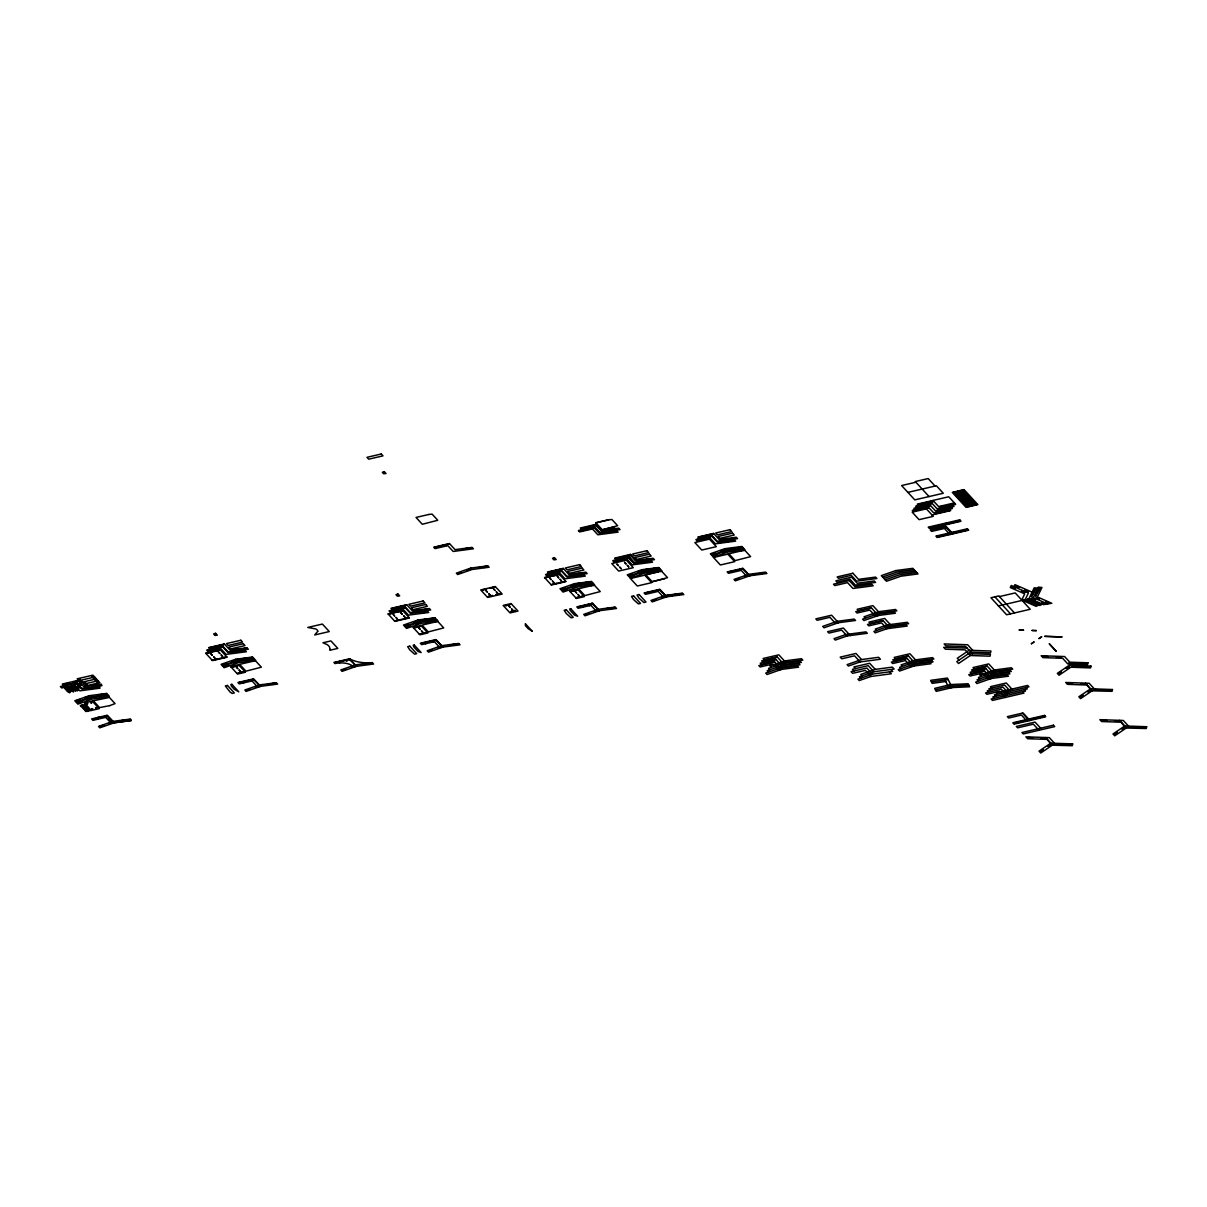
<?xml version="1.0" encoding="UTF-8"?>
<svg xmlns="http://www.w3.org/2000/svg" width="1207" height="1207" viewBox="0 0 1207 1207"><rect width="100%" height="100%" fill="white"/><g stroke="black" fill="none" stroke-linecap="round" stroke-linejoin="round"><path stroke-width="1.5" d="M1013.971 586.693L1014.966 584.641L1032.106 592.154M968.587 653.636L990.464 654.375L990.042 656.186L970.307 655.507L958.539 663.503L956.819 661.617L970.79 652.127L990.54 652.806L990.947 651.011L969.07 650.256L957.302 658.253L959.022 660.123M1038.714 604.994L1036.164 606.352L1021.726 600.03L1024.713 593.874L1010.274 587.553L1011.27 585.501L1028.409 593.014L1025.422 599.155L1039.861 605.492L1042.426 604.119M76.433 701.101L79.979 699.864M85.199 698.023L88.76 696.786M78.199 703.032L81.759 701.795M86.979 699.969L90.54 698.717M100.136 726.765L103.696 725.513M108.917 723.687L112.462 722.45M260.576 686.345L246.107 691.415L244.825 690.012L259.279 684.942L276.328 682.694L277.625 684.097L257.378 686.768L252.022 680.929L239.212 683.901L237.93 682.498L253.681 678.847L260.576 686.345L252.972 679.013M349.653 658.781L356.548 666.279L342.079 671.348L340.796 669.945L355.25 664.876L372.299 662.628L373.597 664.031L353.349 666.702A13.971 6.774 -1.5 0 0 334.942 663.578L333.901 662.447L349.653 658.781A24.321 11.798 -1.5 0 0 372.299 662.628M442.939 647.073L428.485 652.142L427.187 650.739L441.656 645.67L458.705 643.422L459.988 644.825L439.74 647.495L434.384 641.671L421.59 644.644L420.292 643.24L436.044 639.574L442.939 647.073L435.335 639.74M599.457 610.727L584.988 615.796L583.705 614.393L598.159 609.324L615.208 607.076L616.505 608.479L596.258 611.149L590.902 605.326L578.093 608.298L576.81 606.895L592.562 603.228L599.457 610.727L591.852 603.394M666.747 596.801L652.278 601.871L650.98 600.452L665.449 595.398L682.498 593.135L683.796 594.553L663.548 597.224L658.192 591.385L645.383 594.357L644.085 592.954L659.852 589.288L666.747 596.801L659.143 589.454M749.819 575.769L735.35 580.839L734.052 579.435L748.521 574.366L765.57 572.118L766.867 573.521L746.62 576.192L741.264 570.368L728.455 573.34L727.172 571.937L742.924 568.271L749.819 575.769L742.214 568.437M882.619 577.037L897.073 571.967L914.121 569.719M883.901 578.44L898.37 573.37L915.419 571.122M885.199 579.843L899.668 574.788L916.717 572.525M878.379 615.495L863.91 620.549L862.613 619.146L879.782 613.141L872.902 605.627L857.136 609.294L858.433 610.697L871.228 607.725L877.082 614.076L894.131 611.828L895.428 613.231L875.181 615.917L869.825 610.078L857.015 613.05L855.733 611.647L871.484 607.981M847.058 635.953L835.304 640.072L834.007 638.669L845.76 634.55L866.007 631.88L867.305 633.283L847.058 635.953L841.701 630.114L828.892 633.087L827.61 631.683L843.361 628.032L850.256 635.531M885.651 627.308L905.899 624.638L907.181 626.041L886.934 628.726L875.196 632.83L873.898 631.427L888.367 626.358L908.599 623.687L907.317 622.284L887.07 624.954L875.316 629.073L876.614 630.476M861.572 659.55L847.103 664.619L848.4 666.038L860.153 661.919L880.386 659.233L878.621 657.302L861.572 659.55L855.974 653.455L840.208 657.121L841.747 658.796L854.556 655.808L860.153 661.919M860.682 678.213L859.384 676.795L873.853 671.741L894.085 669.07L892.32 667.124L875.271 669.387L860.802 674.441L862.1 675.86M890.902 669.478L892.682 671.424L872.435 674.094L857.966 679.164L859.263 680.567L871.016 676.448L891.264 673.778L889.484 671.846M935.47 689.876L951.433 686.074L947.374 678.047L930.657 680.341L932.181 683.358L945.76 681.487M952.187 687.568L936.225 691.385L934.716 688.367L950.663 684.565L968.135 683.765L969.659 686.783L948.913 687.718L945.006 679.979M595.911 522.872L608.72 519.9M595.67 524.864L581.638 528.53M580.929 528.696L596.68 525.03M581.08 528.862L596.846 525.196M593.738 527.368L579.722 531.035M579.013 531.201L594.764 527.55M579.164 531.367L594.915 527.715M602.187 529.707L614.997 526.735M915.902 482.227L901.614 485.546L914.785 499.879L943.286 493.256L936.391 485.757L907.89 492.381M78.893 680.688L94.659 677.021M64.152 684.641L68.09 683.72M73.763 682.408L77.701 681.487M96.379 678.907L80.628 682.558L77.173 678.817L92.924 675.151L99.819 682.649L85.486 685.983L82.031 682.227M205.929 653.455L220.519 650.06M630.114 554.918L616.083 558.585M62.221 687.145L66.174 686.24M71.847 684.912L75.785 684.007M615.374 558.75L631.14 555.099M615.54 558.916L631.291 555.265M628.183 557.438L614.167 561.104M83.766 684.113L98.099 680.778M613.458 561.27L629.209 557.604M613.609 561.436L629.36 557.77M388.292 614.182L402.882 610.802M544.81 577.836L559.399 574.457M212.191 660.289L226.78 656.895M394.568 621.017L409.158 617.622M551.071 584.671L565.661 581.276M955.808 494.251L954.797 492.215L953.379 492.547L959.625 499.351L961.044 499.019L958.614 497.299M958.765 493.572L957.755 491.536L956.336 491.853L962.582 498.657L964.001 498.325L961.557 496.62M961.723 492.878L960.697 490.842L959.278 491.174L965.525 497.978L966.943 497.646L964.514 495.926M964.665 492.2L963.654 490.163L962.235 490.48L968.482 497.284L969.9 496.952L967.471 495.247M933.041 500.483L917.29 504.134L918.572 505.552M918.693 504.662L932.981 501.343M917.033 506.759L931.321 503.44M231.246 667.245L239.197 665.404M915.374 508.856L929.646 505.537M913.714 510.938L927.987 507.634M86.964 703.711L87.915 703.696L87.13 703.892M90.917 702.806L91.853 702.791L91.068 702.972M413.609 627.987L421.56 626.131M570.111 591.641L578.078 589.785M954.39 502.912L938.639 506.578L932.981 500.422L948.747 496.771L955.688 504.33L936.979 508.675L931.382 502.58L915.615 506.231L916.913 507.634M645.82 574.804L658.615 571.831M940.057 507.106L954.269 503.802M962.703 501.765L961.692 499.713L960.274 500.045L966.49 506.819L967.908 506.487L965.479 504.782M965.66 501.071L964.634 499.034L963.216 499.366L969.447 506.14L970.866 505.808L968.421 504.088M968.602 500.392L967.592 498.355L966.173 498.672L972.404 505.446L973.823 505.114L971.379 503.41M971.56 499.698L970.549 497.661L969.13 497.993L975.347 504.767L976.765 504.435L974.336 502.731M938.397 509.188L952.61 505.899M236.889 673.4L244.855 671.56M936.723 511.285L950.95 507.981M91.838 709.007L92.622 708.826M95.775 708.087L96.56 707.905M935.063 513.382L949.29 510.078M419.267 634.128L427.218 632.287M575.769 597.782L583.72 595.941M931.985 514.951L950.709 510.606L949.411 509.203M652.097 581.638L664.891 578.666M253.289 679.345L238.941 682.679L253.591 679.677M349.261 659.278L334.912 662.613L349.562 659.625M93.482 719.508L97.42 718.603M103.093 717.275L107.031 716.37M435.652 640.072L421.318 643.406L435.968 640.419M742.516 568.769L728.183 572.103L742.833 569.116M592.471 604.073L577.821 607.061L592.456 603.349M659.444 589.801L645.111 593.12L659.761 590.132M929.631 527.67L943.904 524.366M945.383 524.019L959.61 520.715M945.669 526.886L931.397 530.19L935.636 529.617M931.698 530.537L945.986 527.218M946.288 527.55L942.048 528.138M356.548 666.279L348.944 658.947M951.267 532.981L947.646 534.233M937.311 536.632L951.584 533.313M953.062 532.966L967.275 529.677M951.901 533.645L937.613 536.964L936.994 536.285L941.249 535.712M883.237 620.79L867.486 624.457L868.784 625.86L881.578 622.887L886.934 628.726M999.441 596.575L1015.208 592.924L1030.22 609.279L1006.593 614.77L990.947 597.737L998.823 595.911L1014.468 612.945M777.429 657.196L761.677 660.863L762.975 662.266L775.769 659.294L782.905 667.064L765.736 673.084L767.033 674.487L781.487 669.417L774.351 661.647L761.557 664.619L760.259 663.216L776.01 659.55M998.461 605.914L1022.088 600.422M774.592 661.919L758.841 665.57L760.138 666.973L772.933 664.001L778.289 669.84L798.536 667.169L797.254 665.766L780.205 668.014M908.539 656.11L892.773 659.776L894.312 661.451M894.07 661.18L906.879 658.207L914.016 665.977L899.547 671.047L898.249 669.629L915.419 663.624L908.283 655.854L895.488 658.826L894.191 657.423L909.942 653.756L916.837 661.27L899.668 667.275L900.965 668.693M907.121 658.479L891.369 662.13L892.652 663.533L905.461 660.561L910.817 666.4L931.065 663.729L929.767 662.311M987.341 666.249L971.575 669.915L972.872 671.318L985.666 668.346L992.818 676.116L975.648 682.121L976.931 683.539L991.4 678.47L984.263 670.7L971.454 673.672L970.172 672.269L985.923 668.603M984.505 670.956L968.753 674.622L970.051 676.026L982.845 673.053L988.201 678.892L1008.448 676.222L1007.151 674.804L990.102 677.067M1013.427 723.265L1044.93 715.947M1013.729 723.597L1045.247 716.279M931.427 681.849L948.129 679.541M92.486 686.119L100.875 685.018M90.57 688.639L98.944 687.522M98.114 695.338L106.488 694.236M107.589 694.855L90.57 697.103L76.086 702.172L74.789 700.769L89.258 695.7L106.88 693.376L107.589 694.855M99.894 697.269L108.268 696.167M876.599 613.563L896.831 610.878L895.549 609.475L878.5 611.723L864.031 616.792L865.328 618.195M121.832 721.001L130.205 719.9M131.307 720.519L111.059 723.189L105.703 717.365L92.894 720.338L91.611 718.919L107.363 715.268L114.258 722.767L131.307 720.519L130.597 719.04L112.96 721.364L98.506 726.433L99.789 727.836L114.288 722.767L106.654 715.434M782.543 662.764L802.791 660.093L801.508 658.69L784.459 660.938L769.991 666.008L771.288 667.411M783.041 663.292L800.09 661.044L801.373 662.447L781.125 665.117M781.608 665.645L798.657 663.397L799.954 664.801L779.707 667.486M913.639 661.692L933.886 659.007L932.604 657.604L915.555 659.852L901.086 664.921L902.383 666.339M914.137 662.221L931.185 659.957L932.966 661.889L912.718 664.574M912.236 664.046L932.468 661.376M992.441 671.831L1012.688 669.146L1011.391 667.743L994.342 669.991L979.888 675.06L981.17 676.463M992.939 672.344L1009.987 670.096L1011.27 671.499L991.038 674.185M991.52 674.698L1008.569 672.45L1009.867 673.853L989.619 676.539M948.144 686.225L968.904 685.274M967.124 648.129L943.678 647.329L945.413 649.2L965.147 649.879L970.307 655.507M1087.175 685.018L1067.441 684.354L1065.706 682.468L1089.152 683.268L1094.311 688.895M1121.333 722.224L1101.599 721.545L1099.879 719.674L1123.31 720.473L1128.485 726.101M1047.359 739.393L1027.625 738.729L1025.905 736.843L1049.336 737.643L1054.511 743.271M1037.839 588.156L1034.218 587.809L1029.133 598.295L1043.557 604.632L1051.795 603.259L1037.371 596.937L1041.958 587.477L1038.337 587.13L1033.252 597.616L1047.676 603.938M445.187 544.945L446.575 545.504L445.911 544.779M437.869 546.65L439.257 547.209L438.579 546.484M962.945 490.329L969.191 497.118M969.84 497.827L976.056 504.601M961.134 490.298L974.924 505.311M959.987 491.008L966.234 497.812M966.882 498.506L973.114 505.28M958.177 490.993L971.967 505.989M957.045 491.687L963.292 498.491M963.925 499.2L970.156 505.974M955.22 491.671L969.01 506.684M954.088 492.381L960.334 499.185M960.983 499.879L967.199 506.653M952.73 505.009L954.028 506.412L935.319 510.757L929.722 504.662L913.955 508.328L915.253 509.731M935.093 486.059L928.198 478.56L915.283 481.548L929.058 496.56M950.331 504.722L954.586 504.134L940.359 507.438L939.74 506.759L943.995 506.186M951.071 507.106L952.368 508.509L933.66 512.854L928.047 506.759L912.296 510.425L913.593 511.828M948.672 506.804L952.927 506.231L938.699 509.535L938.08 508.856L942.335 508.283M947.012 508.901L951.267 508.328L937.039 511.632L936.421 510.953L940.675 510.38M955.672 521.635L959.912 521.047L945.7 524.351L945.081 523.672L949.321 523.099M945.353 510.999L949.592 510.41L935.38 513.714L934.761 513.05L939.001 512.462M963.337 530.582L967.592 530.009L953.364 533.313L952.745 532.634L957 532.061M929.043 502.263L933.283 501.69L932.664 501.011L918.391 504.33L922.631 503.741M927.368 504.36L931.623 503.772L931.004 503.108L916.732 506.412L920.971 505.839M952.942 533.856L946.047 526.343L930.295 530.009L931.578 531.412L944.387 528.44L949.984 534.535M945.337 526.508L952.232 534.022M925.709 506.442L929.963 505.869L929.345 505.19L915.057 508.509L919.312 507.936M939.966 525.271L944.221 524.698L929.948 528.017L929.315 527.338L933.569 526.765M924.049 508.539L928.304 507.966L927.685 507.287L913.397 510.606L917.652 510.033M994.885 596.816L1010.531 613.85M1025.995 687.507L1027.293 688.925L992.818 696.922L994.115 698.325M1024.336 689.604L1025.618 691.008L991.158 699.019L992.456 700.422L1023.958 693.105L1022.676 691.702M1011.904 689.076L1006.306 682.981L990.54 686.647L991.837 688.05M972.782 650.377L967.607 644.749L944.176 643.95L945.896 645.836L965.63 646.499L972.284 653.756M1010.244 691.173L1004.631 685.078L988.88 688.729L990.178 690.148M1008.569 693.271L1002.972 687.175L987.22 690.826L988.518 692.23M1040.645 728.183L1035.048 722.088L1016.324 726.433L1017.622 727.836L1033.373 724.17L1038.986 730.265M1006.91 695.353L1001.312 689.257L985.561 692.924L986.843 694.327L999.652 691.355L1005.25 697.45M1029.978 720.473L1023.083 712.975L1007.332 716.626L1008.63 718.029L1021.424 715.057L1027.021 721.152M1022.374 713.126L1029.269 720.639M997.435 694.146L996.137 692.743L1027.655 685.425L1028.952 686.828L994.477 694.825L995.775 696.243M979.767 678.817L978.47 677.414L995.639 671.409L988.744 663.895L972.993 667.562L974.29 668.965L987.085 665.992L994.221 673.762L977.051 679.767L978.349 681.17M891.551 625.935L884.671 618.437L868.904 622.088L870.202 623.506L882.996 620.534L890.132 628.304M875.271 669.387L869.659 663.277L853.907 666.943L855.446 668.618M873.853 671.741L868.255 665.645L852.489 669.297L854.028 670.971M872.435 674.094L866.837 667.999L851.086 671.65L852.61 673.325L865.419 670.353L871.016 676.448M769.87 669.764L768.572 668.361L785.742 662.341L778.847 654.843L763.096 658.494L764.393 659.912L777.187 656.94L784.324 664.695L767.154 670.715L768.437 672.118M630.16 554.496L635.757 560.606L629.813 554.586M628.228 557.015L633.841 563.111L627.881 557.091M595.715 524.442L601.312 530.537L595.353 524.517M593.784 526.946L599.381 533.041L593.437 527.037M559.686 569.583L560.667 570.655M558.977 569.749L559.957 570.82M576.071 590.253L572.133 591.174M581.714 596.409L577.776 597.329M589.016 604.466L589.997 605.537M588.307 604.632L589.288 605.703M557.755 572.103L558.373 572.782L557.046 572.269M557.86 574.804L553.922 575.724M564.122 581.638L560.184 582.559M552.353 571.288L553.334 572.359M551.644 571.454L552.625 572.525M581.683 606.17L582.664 607.242M580.974 606.336L581.955 607.393M550.422 573.808L551.056 574.472L549.713 573.959M550.286 576.569L546.333 577.489M556.548 583.403L552.61 584.309M403.168 605.929L404.149 607M402.459 606.095L403.44 607.166M419.553 626.599L415.615 627.519M425.211 632.755L421.273 633.66M432.498 640.811L433.479 641.883M431.789 640.977L432.77 642.049M401.237 608.449L401.856 609.128L400.528 608.615M401.343 611.149L397.405 612.07M407.619 617.984L403.681 618.904M395.836 607.634L396.831 608.705M395.127 607.8L396.122 608.871M425.181 642.516L426.162 643.587M424.472 642.682L425.452 643.738M393.92 610.154L394.538 610.817L393.21 610.304M393.769 612.915L389.831 613.835M400.045 619.749L396.107 620.654M346.107 660.018L347.088 661.089L345.398 660.184M338.775 661.723L339.755 662.794L338.066 661.889M220.806 645.202L221.786 646.273M220.096 645.368L221.077 646.439M237.191 665.872L233.253 666.777M242.833 672.027L238.895 672.933M250.136 680.084L251.116 681.14M249.427 680.235L250.407 681.306M218.874 647.706L219.493 648.385L218.165 647.872M218.98 650.422L215.042 651.342M225.241 657.257L221.303 658.162M213.473 646.907L214.454 647.978M212.764 647.073L213.745 648.144M242.803 681.774L243.784 682.845M242.094 681.94L243.075 683.011M211.557 649.411L212.176 650.09L210.848 649.577M211.406 652.187L207.468 653.093M217.667 659.007L213.73 659.927M75.453 687.009L74.291 687.281L75.83 688.02L75.256 687.266M101.448 716.641L97.511 717.546M73.235 690.902L72.073 691.173L73.612 691.913L73.039 691.158M678.5 594.085L679.028 595.172M677.746 594.191L678.274 595.277M671.454 595.021L671.967 596.107M670.7 595.126L671.213 596.213M611.225 608.026L611.572 608.75L610.47 608.132M589.288 584.294L589.635 585.033L588.533 584.399M579.963 575.664L580.311 576.388L579.209 575.754M483.841 566.777L484.203 567.516L483.087 566.883M468.105 548.34L468.467 549.064L467.35 548.446M454.707 644.372L455.054 645.096L453.953 644.463M432.77 620.639L433.132 621.379L432.015 620.745M423.446 612.009L423.808 612.734L422.691 612.1M368.301 663.578L368.663 664.303L367.562 663.684M272.344 683.645L272.691 684.369L271.59 683.735M250.407 659.912L250.754 660.651L249.653 660.018M241.083 651.267L241.43 652.006L240.329 651.373M329.918 649.094L329.858 650.271L337.809 648.415L330.929 640.917L322.963 642.758L327.006 644.553A12.508 6.065 -1.5 0 1 328.244 645.458A13.971 6.774 -1.5 0 1 329.602 647.314L329.918 649.094M317.743 631.306L314.695 634.957L329.285 631.563L322.39 624.064L307.8 627.444L315.706 628.953A6.729 3.259 -1.5 0 1 316.913 629.692L317.471 630.326A6.11 2.957 -1.5 0 1 317.743 631.035L317.743 631.306M1019.236 630.024L1023.521 630.175L1019.236 630.024M1032.06 630.461L1036.33 630.612L1032.06 630.461M1044.779 636.345L1061.873 636.934L1044.779 636.345M1043.602 656.548L1047.872 656.699L1043.602 656.548M1028.334 737.643L1032.619 737.794L1028.334 737.643M1056.427 656.985L1060.697 657.136L1056.427 656.985M1041.158 738.081L1045.428 738.231L1041.158 738.081M1069.146 662.869L1086.24 663.458L1069.146 662.869M1053.877 743.98L1070.971 744.553L1053.877 743.98M1068.15 683.268L1072.419 683.418L1068.15 683.268M1072.178 666.189L1089.272 666.762L1072.178 666.189M1080.974 683.705L1085.244 683.856L1080.974 683.705M1087.945 662.794L1087.537 664.604L1067.788 663.925L1062.628 658.298L1042.893 657.619L1041.173 655.748L1064.604 656.548L1069.764 662.175L1087.945 662.794M1072.676 743.889L1072.269 745.7L1051.825 745.187L1045.639 737.522L1052.534 745.021L1040.751 753.017L1039.031 751.146L1050.799 743.15L1072.676 743.889M1090.977 666.098L1090.57 667.909L1070.835 667.23L1059.052 675.226L1057.332 673.355L1069.115 665.359L1090.977 666.098M1093.693 689.604L1110.772 690.178L1093.693 689.604M1102.308 720.473L1106.578 720.609L1102.308 720.473M1112.492 689.514L1112.069 691.324L1091.626 690.811L1085.44 683.147L1092.335 690.645L1080.567 698.642L1078.832 696.771L1090.615 688.775L1112.492 689.514M1115.132 720.911L1119.402 721.047L1115.132 720.911M1127.851 726.795L1144.945 727.383L1127.851 726.795M1146.65 726.72L1146.243 728.515L1125.799 728.017L1119.613 720.338L1126.508 727.851L1114.725 735.832L1113.005 733.962L1124.773 725.965L1146.65 726.72M1035.289 588.684L1031.321 596.877L1036.044 588.76L1035.289 588.684M1039.408 588.005L1035.44 596.198L1040.162 588.081L1039.408 588.005M1033.946 642.003L1031.397 643.723L1033.946 642.003M1041.596 636.813L1039.046 638.533L1041.596 636.813M1061.345 671.831L1058.795 673.566L1061.345 671.831M1068.995 666.641L1066.445 668.376L1068.995 666.641M1082.86 695.247L1080.31 696.982L1082.86 695.247M1090.509 690.057L1087.96 691.792L1090.509 690.057M1043.044 749.622L1040.494 751.358L1043.044 749.622M1050.694 744.432L1048.144 746.167L1050.694 744.432M1117.018 732.438L1114.468 734.173L1117.018 732.438M1124.668 727.248L1122.118 728.983L1124.668 727.248M1012.16 586.874L1015.283 588.247L1012.16 586.874M1015.856 586.014L1018.98 587.387L1015.856 586.014M1021.529 590.992L1024.652 592.35L1021.529 590.992M1025.226 590.117L1028.364 591.49L1025.226 590.117M1024.079 599.547L1036.572 605.039L1024.079 599.547M1027.776 598.687L1040.283 604.164L1027.776 598.687M1032.272 598.174L1035.395 599.547L1032.272 598.174M1036.391 597.495L1039.514 598.868L1036.391 597.495M1041.641 602.278L1044.764 603.651L1041.641 602.278M1045.76 601.599L1048.883 602.972L1045.76 601.599M79.541 699.562L75.996 700.799L80.416 700.166L79.541 699.562M88.322 696.484L84.777 697.721L89.197 697.088L88.322 696.484M91.038 697.631L76.569 702.7L77.867 704.119L92.351 699.034L109.369 696.786L108.66 695.307L91.038 697.631M81.322 701.493L77.776 702.73L82.197 702.097L81.322 701.493M90.103 698.415L86.542 699.668L90.978 699.019L90.103 698.415M470.79 568.075L456.321 573.144L457.619 574.547L472.088 569.493L489.137 567.23L487.839 565.827L470.79 568.075M461.165 572.359L457.604 573.612L461.165 572.359M470.655 569.04L467.094 570.277L470.655 569.04M235.576 659.278L221.107 664.348L222.405 665.751L236.859 660.682L253.908 658.434L252.625 657.03L235.576 659.278M225.95 663.563L222.39 664.801L225.95 663.563M235.425 660.244L231.88 661.481L235.425 660.244M237.357 661.21L222.888 666.279L224.185 667.682L238.639 662.628L255.688 660.365L254.405 658.962L237.357 661.21M227.716 665.495L224.17 666.747L227.716 665.495M237.206 662.175L233.66 663.412L237.206 662.175M103.259 725.211L99.698 726.463L104.134 725.814L103.259 725.211M112.04 722.148L108.479 723.385L112.9 722.752L112.04 722.148M417.939 620.006L403.47 625.075L404.767 626.478L419.236 621.424L436.285 619.161L434.988 617.758L417.939 620.006M408.313 624.291L404.752 625.543L408.313 624.291M417.803 620.971L414.242 622.208L417.803 620.971M419.719 621.952L405.25 627.021L406.548 628.425L421.017 623.355L438.066 621.107L436.768 619.704L419.719 621.952M410.093 626.222L406.533 627.474L410.093 626.222M419.583 622.903L416.023 624.155L419.583 622.903M249.653 689.227L246.107 690.464L249.653 689.227M259.143 685.893L255.582 687.145L259.143 685.893M574.457 583.66L559.988 588.729L561.285 590.132L575.739 585.078L592.788 582.815L591.505 581.412L574.457 583.66M564.831 587.945L561.27 589.197L564.831 587.945M574.306 584.626L570.76 585.863L574.306 584.626M576.237 585.606L561.768 590.676L563.066 592.079L577.519 587.009L594.568 584.761L593.271 583.358L576.237 585.606M566.596 589.876L563.05 591.128L566.596 589.876M576.086 586.557L572.54 587.809L576.086 586.557M345.624 669.161L342.064 670.398L345.624 669.161M355.114 665.842L351.554 667.079L355.114 665.842M641.732 569.734L627.278 574.804L628.56 576.207L643.029 571.137L660.078 568.889L658.781 567.486L641.732 569.734M632.106 574.019L628.56 575.256L632.106 574.019M641.596 570.685L638.05 571.937L641.596 570.685M643.512 571.665L629.058 576.735L630.341 578.138L644.81 573.069L661.858 570.82L660.561 569.417L643.512 571.665M633.886 575.95L630.341 577.187L633.886 575.95M643.376 572.631L639.816 573.868L643.376 572.631M432.031 649.954L428.47 651.192L432.031 649.954M441.506 646.635L437.96 647.872L441.506 646.635M724.819 548.702L710.35 553.772L711.647 555.175L726.101 550.12L743.15 547.857L741.867 546.454L724.819 548.702M715.178 552.987L711.632 554.239L715.178 552.987M724.668 549.668L721.122 550.905L724.668 549.668M726.584 550.648L712.13 555.703L713.412 557.121L727.881 552.052L744.93 549.804L743.633 548.385L726.584 550.648M716.958 554.918L713.412 556.171L716.958 554.918M726.448 551.599L722.902 552.851L726.448 551.599M588.533 613.609L584.988 614.846L588.533 613.609M598.023 610.289L594.463 611.527L598.023 610.289M655.823 599.668L652.263 600.92L655.823 599.668M665.313 596.349L661.753 597.601L665.313 596.349M738.895 578.651L735.335 579.888L738.895 578.651M748.385 575.332L744.825 576.569L748.385 575.332M895.79 570.564L881.321 575.633L886.496 581.261L900.95 576.192L917.999 573.944L912.839 568.316L895.79 570.564M837.19 621.318L822.721 626.388L824.019 627.791L838.488 622.721L831.593 615.223L815.841 618.874L817.124 620.292L829.933 617.32L835.289 623.144L855.537 620.473L854.239 619.07L837.19 621.318M109.746 705.627L99.608 707.604L93.331 700.784L109.399 697.45L115.057 703.606L109.746 705.627M381.306 453.983L366.973 457.317L368.693 459.188L383.026 455.854L381.306 453.983M384.294 471.62L382.332 472.299L383.72 473.808L386.014 473.491L384.294 471.62M384.233 472.541L383.449 472.722L384.233 472.541M428.832 514.469L416.038 517.441L422.299 524.276L437.749 520.277L432.106 514.122L428.832 514.469M449.457 543.542L433.705 547.209L434.988 548.612L447.797 545.639L453.153 551.463L473.4 548.793L472.103 547.39L455.054 549.638L449.457 543.542M449.049 544.04L434.716 547.375L449.049 544.04M608.569 519.734L595.76 522.706L602.338 529.873L617.637 525.709L611.979 519.553L608.569 519.734M596.062 524.351L580.311 528.017L581.608 529.42L594.402 526.448L599.758 532.287L620.006 529.617L618.723 528.198L601.674 530.461L596.062 524.351M594.146 526.871L578.379 530.522L579.677 531.94L592.486 528.968L597.842 534.792L618.09 532.121L616.792 530.718L599.743 532.966L594.146 526.871M215.57 633.283L213.609 633.962L214.982 635.455L217.29 635.154L215.57 633.283M215.51 634.203L214.71 634.384L215.51 634.203M397.933 594.01L395.971 594.689L397.359 596.198L399.653 595.881L397.933 594.01M554.451 557.664L552.489 558.343L553.862 559.852L556.171 559.535L554.451 557.664M397.872 594.93L397.088 595.111L397.872 594.93M554.39 558.585L553.591 558.766L554.39 558.585M224.351 643.965L208.6 647.631L209.882 649.034L222.691 646.062L228.048 651.901L248.295 649.215L246.997 647.812L229.949 650.06L224.351 643.965M240.812 640.253L226.463 643.572L228.198 645.458L242.532 642.124L240.812 640.253M223.944 644.478L209.611 647.797L223.944 644.478M79.858 679.088L78.651 679.375L79.858 679.088M92.833 676.086L91.702 676.342L92.833 676.086M222.42 646.484L206.669 650.135L207.966 651.539L220.76 648.566L226.116 654.405L246.364 651.735L245.066 650.332L228.017 652.58L222.42 646.484M68.18 682.679L62.281 684.052L63.564 685.455L76.373 682.483L81.729 688.322L101.976 685.636L101.252 684.158L83.63 686.481L78.033 680.386L68.18 682.679M222.028 646.982L207.695 650.317L222.028 646.982M67.788 683.388L63.85 684.294L68.407 684.067L67.788 683.388M77.399 681.155L73.461 682.061L78.017 681.834L77.399 681.155M406.714 604.707L390.962 608.358L392.26 609.761L405.054 606.789L410.41 612.628L430.658 609.957L429.36 608.539L412.326 610.802L406.714 604.707M423.174 600.98L408.841 604.315L410.561 606.186L424.894 602.851L423.174 600.98M563.231 568.361L547.48 572.012L548.763 573.416L561.572 570.443L566.928 576.282L587.175 573.612L585.878 572.193L568.829 574.457L563.231 568.361M579.692 564.635L565.344 567.969L567.079 569.84L581.412 566.505L579.692 564.635M713.593 533.403L697.827 537.055L699.125 538.458L711.934 535.486L717.29 541.324L737.537 538.654L736.24 537.236L719.191 539.499L713.593 533.403M730.054 529.677L715.706 533.011L717.426 534.882L731.774 531.548L730.054 529.677M406.321 605.205L391.988 608.539L406.321 605.205M562.824 568.859L548.491 572.193L562.824 568.859M713.186 533.901L698.853 537.236L713.186 533.901M81.593 680.974L80.371 681.261L81.593 680.974M94.553 677.957L93.422 678.228L94.553 677.957M243.286 643.723L228.953 647.058L230.673 648.928L245.006 645.594L243.286 643.723M66.264 685.184L60.35 686.557L61.648 687.96L74.442 684.988L79.798 690.826L100.045 688.156L99.336 686.677L81.699 689.001L76.101 682.906L66.264 685.184M220.202 649.728L205.612 653.108L212.507 660.621L227.097 657.227L220.202 649.728M630.522 554.42L614.755 558.072L616.053 559.49L628.847 556.518L634.218 562.341L654.45 559.671L653.168 558.268L636.119 560.516L630.522 554.42M646.967 550.694L632.634 554.028L634.354 555.914L648.702 552.58L646.967 550.694M65.857 685.893L61.919 686.813L66.476 686.572L65.857 685.893M75.468 683.66L71.53 684.58L76.086 684.339L75.468 683.66M404.798 607.212L389.031 610.863L390.329 612.281L403.138 609.309L408.494 615.132L428.726 612.462L427.444 611.059L410.395 613.307L404.798 607.212M561.3 570.866L545.549 574.532L546.846 575.935L559.641 572.963L564.997 578.787L585.244 576.116L583.947 574.713L566.898 576.961L561.3 570.866M711.662 535.908L695.911 539.559L697.193 540.977L710.003 538.005L715.359 543.829L735.606 541.158L734.309 539.755L717.26 542.003L711.662 535.908M404.39 607.709L390.057 611.044L404.39 607.709M495.292 586.557L480.703 589.951L487.598 597.45L502.187 594.055L495.292 586.557M560.908 571.364L546.56 574.698L560.908 571.364M711.27 536.406L696.922 539.74L711.27 536.406M79.194 683.539L80.914 685.41L79.194 683.539M486.481 589.016L482.544 589.921L486.481 589.016M494.07 587.251L490.117 588.171L494.07 587.251M85.516 682.332L84.309 682.619L85.516 682.332M96.273 679.843L95.157 680.099L96.273 679.843M210.848 653.726L212.236 655.22L210.848 653.726M218.437 651.961L219.81 653.455L218.437 651.961M72.345 686.044L71.183 686.3L72.013 687.205L72.345 686.044M74.2 685.606L73.039 685.878L73.868 686.783L74.2 685.606M628.591 556.925L612.839 560.591L614.122 561.994L626.931 559.022L632.287 564.861L652.534 562.19L651.237 560.772L634.188 563.035L628.591 556.925M67.23 687.447L64.559 688.292L65.947 689.785L68.95 689.318L67.23 687.447M70.519 686.677L67.864 687.522L69.237 689.016L72.239 688.548L70.519 686.677M425.664 604.451L411.315 607.785L413.05 609.656L427.384 606.336L425.664 604.451M485.938 590.555L487.311 592.049L485.938 590.555M493.512 588.79L494.9 590.283L493.512 588.79M582.166 568.105L567.833 571.439L569.553 573.31L583.886 569.991L582.166 568.105M732.528 533.147L718.195 536.481L719.915 538.352L734.248 535.033L732.528 533.147M66.385 688.548L65.585 688.729L66.385 688.548M69.674 687.779L68.89 687.96L69.674 687.779M402.565 610.455L387.99 613.85L394.87 621.349L409.46 617.969L402.565 610.455M559.082 574.11L544.493 577.504L551.388 585.003L565.977 581.623L559.082 574.11M709.444 539.152L694.855 542.547L701.75 550.045L716.339 546.665L709.444 539.152M77.278 686.044L78.998 687.915L77.278 686.044M87.236 684.218L86.029 684.49L87.236 684.218M97.993 681.714L96.877 681.97L97.993 681.714M73.657 687.462L72.495 687.734L73.325 688.639L73.657 687.462M649.457 554.179L635.123 557.498L636.843 559.384L651.177 556.05L649.457 554.179M69.176 689.604L66.521 690.449L67.894 691.958L70.911 691.49L69.176 689.604M72.48 688.805L69.81 689.65L71.183 691.143L74.2 690.676L72.48 688.805M393.226 614.454L394.598 615.947L393.226 614.454M400.799 612.688L402.172 614.197L400.799 612.688M549.728 578.108L551.116 579.601L549.728 578.108M557.302 576.342L558.69 577.851L557.302 576.342M626.373 560.184L611.783 563.563L618.678 571.077L633.268 567.682L626.373 560.184M74.894 688.775L73.733 689.046L74.562 689.951L74.894 688.775M76.705 688.352L75.543 688.624L76.373 689.514L76.705 688.352M71.62 689.906L70.836 690.087L71.62 689.906M213.609 656.729L214.982 658.222L213.609 656.729M221.183 654.963L222.571 656.457L221.183 654.963M68.331 690.721L67.547 690.902L68.331 690.721M488.699 593.557L490.072 595.051L488.699 593.557M496.273 591.792L497.646 593.286L496.273 591.792M617.018 564.167L618.391 565.676L617.018 564.167M624.592 562.417L625.98 563.91L624.592 562.417M76.116 690.117L74.955 690.389L75.785 691.294L76.116 690.117M77.836 689.725L76.675 689.997L77.504 690.887L77.836 689.725M69.946 691.702L68.784 691.973L69.599 692.878L69.946 691.702M395.987 617.456L397.359 618.95L395.987 617.456M403.56 615.691L404.933 617.199L403.56 615.691M552.489 581.11L553.862 582.604L552.489 581.11M560.063 579.345L561.451 580.854L560.063 579.345M492.456 595.504L488.503 596.424L492.456 595.504M500.03 593.738L496.092 594.659L500.03 593.738M619.779 567.169L621.152 568.678L619.779 567.169M627.353 565.419L628.726 566.913L627.353 565.419M964.091 489.62L952.278 492.35L966.053 507.362L977.866 504.617L964.091 489.62M238.579 664.725L230.612 666.566L237.507 674.079L245.474 672.224L238.579 664.725M252.459 661.376L239.65 664.363L245.926 671.183L261.376 667.184L255.718 661.029L252.459 661.376M236.331 667.064L237.704 668.572L236.331 667.064M511.104 603.575L503.138 605.431L510.033 612.93L517.999 611.089L511.104 603.575M92.26 701.146L84.384 702.972L91.279 710.485L99.155 708.645L92.26 701.146M741.702 550.814L728.892 553.787L735.169 560.606L750.618 556.623L744.96 550.467L741.702 550.814M420.941 625.452L412.99 627.308L419.885 634.807L427.836 632.966L420.941 625.452M434.822 622.118L422.028 625.09L428.289 631.91L443.738 627.927L438.096 621.771L434.822 622.118M509.716 604.722L505.778 605.642L509.716 604.722M577.459 589.107L569.493 590.962L576.388 598.461L584.354 596.62L577.459 589.107M591.339 585.772L578.53 588.744L584.807 595.579L600.256 591.581L594.598 585.425L591.339 585.772M727.821 554.149L713.473 557.483L720.368 564.982L734.701 561.662L727.821 554.149M82.257 704.918L80.311 705.597L81.684 707.091L83.992 706.789L82.257 704.918M508.856 605.929L510.229 607.423L508.856 605.929M926.388 508.856L912.175 512.16L919.07 519.659L933.283 516.355L926.388 508.856M85.003 704.466L83.057 705.144L84.43 706.638L86.738 706.336L85.003 704.466M658.464 571.665L645.67 574.638L652.248 581.804L667.531 577.64L661.889 571.484L658.464 571.665M82.197 705.839L81.412 706.02L82.197 705.839M84.943 705.386L84.158 705.567L84.943 705.386M418.693 627.806L420.081 629.3L418.693 627.806M575.211 591.46L576.584 592.954L575.211 591.46M644.734 575.181L630.401 578.5L637.296 586.014L651.629 582.679L644.734 575.181M239.092 670.066L240.465 671.575L239.092 670.066M84.475 707.166L82.514 707.845L83.886 709.354L86.195 709.037L84.475 707.166M87.055 706.593L85.094 707.272L86.466 708.781L88.775 708.464L87.055 706.593M84.415 708.087L83.615 708.268L84.415 708.087M86.995 707.513L86.21 707.694L86.995 707.513M511.617 608.932L512.99 610.425L511.617 608.932M421.454 630.808L422.827 632.302L421.454 630.808M577.972 594.463L579.345 595.956L577.972 594.463M86.466 709.324L84.52 710.003L85.893 711.496L88.202 711.195L86.466 709.324M89.062 708.72L87.1 709.399L88.488 710.908L90.781 710.591L89.062 708.72M86.421 710.244L85.622 710.425L86.421 710.244M89.001 709.641L88.217 709.822L89.001 709.641M92.456 708.66L91.672 708.841L92.456 708.66M96.409 707.74L95.609 707.921L96.409 707.74M515.057 610.546L511.119 611.451L515.057 610.546M227.444 685.44L225.317 685.938L230.13 692.094L232.212 693.437L234.339 692.939L227.444 685.44M231.895 684.324L230.824 684.58L231.488 686.24L234.249 689.242L238.775 691.837L231.895 684.324M97.118 718.256L93.18 719.176L97.737 718.934L97.118 718.256M106.729 716.023L102.791 716.943L107.348 716.702L106.729 716.023M409.807 646.167L407.679 646.665L409.731 649.834L414.574 654.164L416.702 653.681L409.807 646.167M414.257 645.051L413.186 645.307L413.865 646.967L417.999 651.478L421.152 652.565L414.257 645.051M566.324 609.822L564.197 610.32L566.249 613.488L571.092 617.818L573.219 617.335L566.324 609.822M570.76 608.72L569.704 608.962L570.368 610.621L574.502 615.132L577.655 616.219L570.76 608.72M959.731 519.84L928.213 527.157L929.511 528.56L961.028 521.243L959.731 519.84M639.122 594.538L636.994 595.021L639.031 598.189L643.889 602.534L646.017 602.037L639.122 594.538M633.615 595.896L631.487 596.379L633.524 599.547L638.382 603.892L640.51 603.394L633.615 595.896M108.524 718.406L110.259 720.277L108.524 718.406M525.437 623.823L525.392 625.648L528.153 628.651L532.332 631.321L525.437 623.823M967.395 528.787L935.893 536.104L937.175 537.507L968.693 530.19L967.395 528.787M852.911 573.25L837.16 576.916L838.458 578.319L851.252 575.347L856.608 581.17L876.855 578.5L875.558 577.097L858.509 579.345L852.911 573.25M851.629 577.157L835.878 580.808L837.16 582.212L849.969 579.239L855.325 585.078L875.573 582.408L874.275 580.989L857.226 583.253L851.629 577.157M849.245 580.537L833.479 584.203L834.776 585.606L847.57 582.634L852.942 588.473L873.174 585.802L871.892 584.384L854.843 586.647L849.245 580.537M1049.366 643.859L1056.246 651.358L1049.366 643.859M1044.447 715.404L1012.929 722.721L1014.227 724.125L1045.73 716.807L1044.447 715.404M1053.439 725.211L1021.937 732.528L1023.219 733.931L1054.737 726.614L1053.439 725.211M471.967 547.827L463.503 548.944L471.967 547.827M618.572 528.651L603.062 530.688L618.572 528.651M616.656 531.155L601.131 533.207L616.656 531.155M487.703 566.264L479.239 567.381L487.703 566.264M736.27 538.05L720.76 540.087L736.27 538.05M734.354 540.555L718.829 542.607L734.354 540.555M653.032 558.705L637.507 560.757L653.032 558.705M741.898 547.254L726.388 549.306L741.898 547.254M651.101 561.21L635.591 563.262L651.101 561.21M743.678 549.2L728.153 551.237L743.678 549.2M585.742 572.646L570.232 574.683L585.742 572.646M583.811 575.151L575.347 576.267L583.811 575.151M658.645 567.924L643.135 569.976L658.645 567.924M660.425 569.855L644.915 571.907L660.425 569.855M591.355 581.849L575.845 583.901L591.355 581.849M593.135 583.796L584.671 584.912L593.135 583.796M429.224 608.992L413.714 611.029L429.224 608.992M427.308 611.496L418.844 612.613L427.308 611.496M765.6 572.918L750.09 574.97L765.6 572.918M434.852 618.195L419.342 620.247L434.852 618.195M436.632 620.142L428.168 621.258L436.632 620.142M246.862 648.25L231.352 650.301L246.862 648.25M244.93 650.769L236.466 651.886L244.93 650.769M682.362 593.588L666.837 595.624L682.362 593.588M615.072 607.513L606.608 608.63L615.072 607.513M252.474 657.468L236.964 659.52L252.474 657.468M254.255 659.399L245.79 660.516L254.255 659.399M100.694 684.656L92.32 685.757L101.041 685.38L100.694 684.656M98.778 687.16L90.389 688.277L99.125 687.884L98.778 687.16M458.554 643.859L450.105 644.976L458.554 643.859M106.322 693.874L97.933 694.976L106.669 694.598L106.322 693.874M108.102 695.805L99.713 696.907L108.449 696.53L108.102 695.805M372.163 663.065L363.699 664.182L372.163 663.065M276.192 683.132L267.728 684.248L276.192 683.132M130.024 719.538L121.651 720.639L130.371 720.262L130.024 719.538"/></g></svg>
